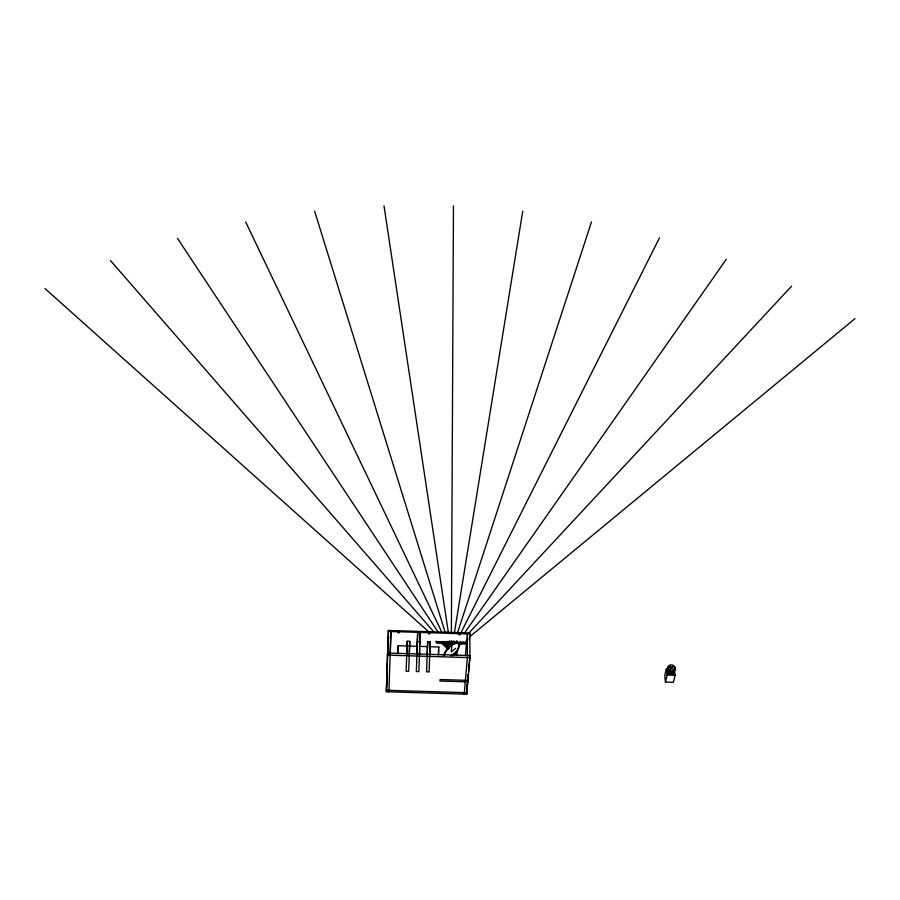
<?xml version="1.0" encoding="UTF-8"?>
<svg xmlns="http://www.w3.org/2000/svg" width="900" height="900" viewBox="0 0 900 900"><rect width="100%" height="100%" fill="white"/><g stroke="black" fill="none" stroke-linecap="round" stroke-linejoin="round"><path stroke-width="1.35" d="M451.316 646.357L451.339 640.744M451.373 633.724L453.465 205.864M670.41 669.049C668.115 668.891 671.344 670.781 670.455 668.722M438.401 654.806L438.559 649.238M416.835 654.727L417.127 648.36M427.691 641.869L426.544 671.839L429.086 671.906L430.245 641.947L427.691 641.869L427.106 654.727M397.89 651.184L397.8 653.771L398.081 645.705L417.713 646.301M416.745 654.457L417.679 632.363L416.34 671.524L418.894 671.602L420.221 632.441L419.816 640.215M419.67 648.439L419.49 653.76M409.781 641.317L408.69 671.288L406.136 671.209L407.228 641.239L409.781 641.317L409.286 653.76M386.381 691.762L388.429 630.439L469.811 632.97L469.935 657.664L466.718 694.17L386.381 691.762L387.349 666.742M386.46 689.692L387.529 653.051L469.924 655.582L468.495 671.816M387.315 668.239L387.428 664.144M387.664 656.325L388.429 630.439M388.89 691.841L390.938 631.53L390.262 653.321M406.935 648.045L406.733 653.895M398.07 646.189L397.957 649.451M417.06 650.644L416.947 653.681M416.936 650.869L417.465 641.554L420.019 641.633L419.884 644.254M429.75 652.534L430.245 641.947M406.946 647.798L407.228 641.239M666.697 670.016L667.485 670.039M438.581 654.66L438.75 646.999L438.66 647.561M451.98 642.623L451.282 651.96L455.614 648.394M456.683 655.144L456.874 652.691L455.985 651.949L450.99 655.819M465.435 655.639L467.269 633.904L467.37 657.585L464.209 694.102M469.339 639.416L469.811 632.97M466.718 692.1L468.259 674.516M452.407 645.03L453.082 640.879M454.433 632.554L522.731 211.219M438.705 647.033L430.324 646.695M665.471 682.065L667.114 675L666.383 668.498L664.751 675.574L665.471 682.065L673.38 682.312L675.056 675.248L674.606 671.344M670.781 668.655L671.062 667.451C674.404 667.283 670.298 669.859 671.062 667.451M671.805 668.689L672.086 667.474M453.892 643.95L454.77 641.273M457.38 633.262L591.502 221.873M455.704 643.185L456.964 640.665M460.744 633.139L659.475 237.87M464.186 633.533L726.311 259.267M460.339 633.656L460.181 634.815L458.82 634.658L459.99 634.005L458.887 633.161L460.35 633.229M671.512 671.85L670.151 671.816M673.74 670.972L672.952 670.995M458.933 643.748L460.845 641.689M468.495 633.465L791.629 286.144M668.959 667.339L669.78 667.35M390.15 638.066L390.139 637.47M458.865 645.705L463.185 642.127M469.688 636.773L855 318.623M452.88 655.796L456.874 652.691M429.705 632.846C430.031 636.424 426.555 631.159 429.84 632.25M467.539 639.765L467.55 640.62M398.678 632.048C401.175 630.844 395.831 630.99 398.723 632.048C400.635 633.803 396.124 632.498 398.509 632.048M667.114 675L675.056 675.248M467.933 680.377L440.066 679.534L439.965 681.041L467.809 681.885L467.91 674.831M386.426 690.278L466.853 692.696L466.819 684.383M388.384 631.451L469.811 633.982M455.434 643.691L437.389 643.129A1.26 0.776 0.6 0 1 436.174 642.319A1.26 0.776 0.6 0 1 437.479 641.576L465.277 642.442A1.26 0.776 -0.1 0 1 466.481 643.252A1.26 0.776 -0.1 0 1 465.154 643.984L458.213 643.77M420.514 646.391L427.522 646.605M387.439 655.133L469.935 657.664M45 288.551L429.3 632.295M439.762 641.655L448.144 649.159M110.407 260.483L433.777 631.856M442.069 641.385L448.515 648.788M177.458 238.343L438.098 632.048M444.308 641.419L448.954 648.45M245.655 221.951L441.574 631.665M446.434 641.812L449.46 648.158M314.618 211.162L445.05 631.867M447.964 641.25L449.618 646.605M383.996 205.83L448.346 632.509M449.606 640.845L450.45 646.403M466.684 684.484L466.718 694.17M674.55 667.901A3.825 3.004 16.2 0 1 673.729 671.771A3.825 3.004 16.2 0 1 668.756 671.096A3.825 3.004 16.2 0 1 668.306 667.046M443.317 655.74A11.194 4.5 -50.6 0 1 452.846 643.748A11.194 4.5 -50.6 0 1 458.561 646.447M458.291 647.471A11.194 4.5 -50.6 0 1 457.65 649.125M457.076 650.284A11.194 4.5 -50.6 0 1 456.03 652.061M443.947 655.582A11.194 4.489 -50.6 0 1 456.053 642.938A11.194 4.489 -50.6 0 1 456.075 653.018M673.661 671.951A3.004 2.363 16.3 0 1 669.836 674.066A3.004 2.363 16.3 0 1 668.441 670.095M673.571 670.972A3.004 2.363 16.3 0 1 670.691 673.898A3.004 2.363 16.3 0 1 668.104 670.23M436.185 641.25A1.26 0.776 0.6 0 0 437.4 642.116L465.154 642.971A1.26 0.776 -0.1 0 0 465.761 641.498M673.796 666.596L672.671 666.45L673.796 666.596M674.134 669.499L673.009 669.341L674.134 669.465M670.264 666.495L669.139 666.371L670.252 666.585M670.646 667.811C672.93 670.736 672.795 665.246 670.646 667.755M674.55 674.55L673.762 674.449L674.55 674.55M668.25 674.359L667.474 674.258L668.25 674.359M666.889 669.105L667.665 669.296L666.889 669.105M669.049 669.893A3.825 3.004 16.2 0 0 675.304 669.038A3.825 3.004 16.2 0 0 670.545 664.92A3.825 3.004 16.2 0 0 669.049 669.893"/></g></svg>
